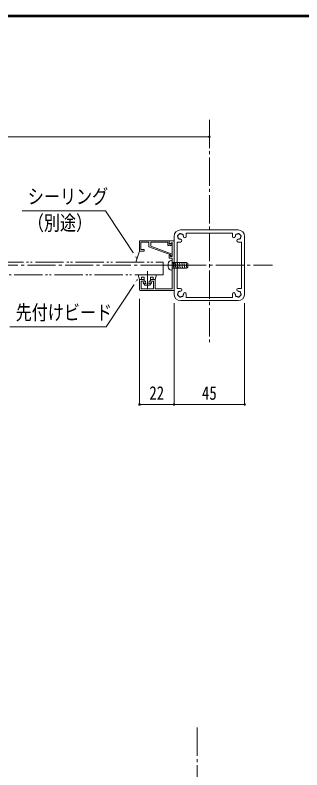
# Model space of a CAD drawing. Units: millimetres at full size; details may follow other scales. Extents: x -3501 to 3497, y -1129 to 1133.
# Drawn here: x -1665 to -1299, y 172 to 1133 of the extents above; entities that cross this region are included whole.
import ezdxf
from ezdxf.enums import TextEntityAlignment as Align

# ---------------------------------------------------------------- set-up
doc = ezdxf.new("R2010")
doc.units = ezdxf.units.MM
doc.header["$LTSCALE"] = 4
doc.header["$PDMODE"] = 32
doc.header["$PDSIZE"] = 2
for name, pattern in [('CHAIN2', [12, 9, -1, 1, -1]), ('DASHED1', [1.8, 1.2, -0.6]), ('DASHED2', [3, 2, -1]), ('DOUBLE_CHAIN2', [12.8, 9, -1, 0.6, -0.6, 0.6, -1])]:
    doc.linetypes.add(name, pattern=pattern)
for name, color, linetype, lineweight in [('0-0_0', 7, 'Continuous', 18), ('0-1_1手摺寸法', 3, 'Continuous', 18), ('0-2_2A', 1, 'DOUBLE_CHAIN2', 18), ('0-5_3中心線', 2, 'CHAIN2', 18), ('0-6_41ｱﾙﾐ', 6, 'Continuous', 18), ('0-7_42ｱﾙﾐ部品', 6, 'Continuous', 18), ('0-8_51破線ｱﾙﾐ', 3, 'DASHED1', 18), ('0-9_6ﾊｯﾁﾝｸﾞ', 4, 'Continuous', 9), ('0-B_CYAN', 3, 'Continuous', 18), ('0-F_WAKU', 7, 'Continuous', 18)]:
    doc.layers.add(name, color=color, linetype=linetype, lineweight=lineweight)
doc.styles.add('ＭＳ ゴシック', font='')
doc.styles.get('ＭＳ ゴシック').set_extended_font_data('MS Gothic')

msp = doc.modelspace()

# ---------------------------------------------------------------- linework, layer by layer
at = {"layer": '0-0_0'}
for points in [[(-1509.559, 823.803), (-1549.651, 884.008), (-1655.735, 884.008)], [(-1508.636, 796.525), (-1548.728, 736.32), (-1671.249, 736.32)]]:
    msp.add_lwpolyline(points, dxfattribs=at)
at = {"layer": '0-1_1手摺寸法'}
for p, q in [((-1417.245, 978.287), (-2017.245, 978.287)), ((-2012.645, 978.287), (-1421.845, 978.287)), ((-1417.245, 976.821), (-1417.245, 978.287)), ((-1506.245, 772.053), (-1506.245, 637.296)), ((-1462.245, 766.453), (-1462.245, 637.296)), ((-1462.245, 766.453), (-1462.245, 637.296)), ((-1372.245, 766.453), (-1372.245, 637.296)), ((-1506.245, 637.296), (-1462.245, 637.296)), ((-1466.845, 637.296), (-1501.645, 637.296)), ((-1372.245, 637.296), (-1462.245, 637.296)), ((-1457.645, 637.296), (-1376.845, 637.296))]:
    msp.add_line(p, q, dxfattribs=at)
for p in [(-1417.245, 978.287), (-1506.245, 637.296), (-1462.245, 637.296), (-1372.245, 637.296)]:
    msp.add_point(p, dxfattribs=at)
at = {"layer": '0-2_2A'}
msp.add_line((-1476.245, 802.553), (-1690.087, 802.553), dxfattribs=at)
msp.add_lwpolyline([(-1690.087, 818.553), (-1476.245, 818.553), (-1476.245, 802.553)], dxfattribs=at)
at = {"layer": '0-5_3中心線'}
for p, q in [((-1417.245, 999.904), (-1417.245, 716.562)), ((-2129.121, 814.553), (-1336.631, 814.553)), ((-1432.943, 225.758), (-1432.943, -842.622))]:
    msp.add_line(p, q, dxfattribs=at)
at = {"layer": '0-6_41ｱﾙﾐ'}
for p, q in [((-1506.245, 845.553), (-1468.645, 845.553)), ((-1506.245, 832.553), (-1506.245, 845.553)), ((-1504.645, 843.953), (-1494.245, 843.953)), ((-1504.645, 834.553), (-1504.645, 843.953)), ((-1494.245, 838.028), (-1494.245, 843.953)), ((-1494.245, 838.028), (-1466.245, 827.7)), ((-1491.845, 843.953), (-1470.245, 843.953)), ((-1491.845, 838.848), (-1491.845, 843.953)), ((-1491.845, 838.848), (-1464.645, 828.816)), ((-1470.245, 840.906), (-1470.245, 843.953)), ((-1468.645, 845.553), (-1468.645, 841.553)), ((-1462.245, 845.553), (-1468.645, 845.553)), ((-1468.645, 841.553), (-1464.645, 843.553)), ((-1466.645, 840.764), (-1468.509, 839.832)), ((-1466.645, 839.164), (-1466.645, 840.764)), ((-1464.645, 825.553), (-1464.645, 843.553)), ((-1462.245, 845.553), (-1462.245, 782.553)), ((-1500.245, 832.553), (-1506.245, 832.553)), ((-1500.245, 834.553), (-1504.645, 834.553)), ((-1500.245, 832.553), (-1500.245, 834.553)), ((-1468.645, 827.553), (-1468.645, 823.553)), ((-1466.645, 827.553), (-1468.645, 827.553)), ((-1466.645, 827.553), (-1466.645, 825.553)), ((-1466.245, 826.753), (-1466.245, 827.7)), ((-1464.645, 828.816), (-1464.645, 826.753)), ((-1468.645, 823.553), (-1464.645, 823.553)), ((-1464.645, 825.553), (-1466.645, 825.553)), ((-1464.645, 823.553), (-1464.645, 814.653)), ((-1464.231, 814.391), (-1464.645, 814.653)), ((-1464.231, 813.715), (-1464.645, 813.453)), ((-1464.645, 813.453), (-1464.645, 784.553)), ((-1500.245, 796.553), (-1506.245, 796.553)), ((-1506.245, 796.553), (-1506.245, 783.553)), ((-1500.245, 796.553), (-1500.245, 794.553)), ((-1492.245, 796.553), (-1486.245, 796.553)), ((-1492.245, 796.553), (-1492.245, 794.553)), ((-1486.245, 796.553), (-1486.245, 784.553)), ((-1464.245, 782.553), (-1505.245, 782.553)), ((-1462.245, 782.553), (-1505.245, 782.553)), ((-1488.245, 784.553), (-1504.245, 784.553)), ((-1464.645, 784.553), (-1486.245, 784.553))]:
    msp.add_line(p, q, dxfattribs=at)
at = {"layer": '0-6_41ｱﾙﾐ', "linetype": 'DASHED2'}
for p, q in [((-1468.645, 841.553), (-1468.645, 845.553)), ((-1467.361, 842.195), (-1468.645, 841.553))]:
    msp.add_line(p, q, dxfattribs=at)
at = {"layer": '0-6_41ｱﾙﾐ'}
for points in [[(-1500.245, 794.553), (-1504.245, 794.553), (-1504.245, 784.553)], [(-1492.245, 794.553), (-1488.245, 794.553), (-1488.245, 784.553)]]:
    msp.add_lwpolyline(points, dxfattribs=at)
for centre, radius, start, end in [((-1469.045, 840.906), 1.2, 180, 296.565), ((-1466.645, 840.764), 1.6, 0, 116.565), ((-1466.645, 840.764), 1.6, 270, 0), ((-1465.445, 826.753), 0.8, 180, 0), ((-1464.445, 814.053), 0.4, 302.334, 57.666), ((-1505.245, 783.553), 1, 180, 270)]:
    msp.add_arc(centre, radius, start, end, dxfattribs=at)
at = {"layer": '0-7_42ｱﾙﾐ部品'}
for p, q in [((-1453.845, 859.553), (-1380.645, 859.553)), ((-1446.845, 855.553), (-1387.645, 855.553)), ((-1446.845, 855.553), (-1446.845, 851.153)), ((-1387.645, 855.553), (-1387.645, 851.153)), ((-1462.245, 851.153), (-1462.245, 777.953)), ((-1372.245, 851.153), (-1372.245, 777.953)), ((-1453.845, 844.153), (-1458.245, 844.153)), ((-1458.245, 844.153), (-1458.245, 784.953)), ((-1380.645, 844.153), (-1376.245, 844.153)), ((-1376.245, 844.153), (-1376.245, 784.953)), ((-1453.845, 784.953), (-1458.245, 784.953)), ((-1380.645, 784.953), (-1376.245, 784.953)), ((-1453.845, 769.553), (-1380.645, 769.553)), ((-1446.845, 773.553), (-1446.845, 777.953))]:
    msp.add_line(p, q, dxfattribs=at)
msp.add_lwpolyline([(-1446.845, 773.553), (-1387.645, 773.553), (-1387.645, 777.953)], dxfattribs=at)
for centre, radius, start, end in [((-1453.845, 851.153), 8.4, 90, 180), ((-1380.645, 851.153), 8.4, 0, 90), ((-1456.743, 851.93), 1, 165, 232.976), ((-1456.743, 851.93), 1, 97.024, 165), ((-1453.845, 851.153), 3.5, 180.359, 195), ((-1453.845, 851.153), 3.5, 195, 209.641), ((-1455.966, 849.032), 1, 157.024, 225), ((-1453.845, 851.153), 3.5, 135, 149.641), ((-1455.966, 849.032), 1, 225, 292.976), ((-1453.845, 851.153), 3.5, 120.359, 135), ((-1454.622, 854.051), 1, 105, 172.976), ((-1453.845, 851.153), 3.5, 240.359, 255), ((-1454.622, 854.051), 1, 37.024, 105), ((-1453.845, 851.153), 3.5, 255, 270), ((-1453.845, 845.903), 1.75, 270, 90), ((-1453.845, 851.153), 3.5, 75, 89.641), ((-1453.845, 851.153), 3.5, 60.359, 75), ((-1451.724, 853.274), 1, 45, 112.976), ((-1451.724, 853.274), 1, 337.024, 45), ((-1453.845, 851.153), 3.5, 15, 29.641), ((-1453.845, 851.153), 3.5, 0.359, 15), ((-1448.595, 851.153), 1.75, 180, 0), ((-1385.895, 851.153), 1.75, 180, 0), ((-1380.645, 851.153), 3.5, 165, 179.641), ((-1380.645, 851.153), 3.5, 150.359, 165), ((-1382.766, 853.274), 1, 135, 202.976), ((-1382.766, 853.274), 1, 67.024, 135), ((-1380.645, 845.903), 1.75, 90, 270), ((-1380.645, 851.153), 3.5, 105, 119.641), ((-1380.645, 851.153), 3.5, 90.359, 105), ((-1379.869, 854.051), 1, 75, 142.976), ((-1380.645, 851.153), 3.5, 270, 285), ((-1380.645, 851.153), 3.5, 285, 299.641), ((-1379.869, 854.051), 1, 7.024, 75), ((-1378.524, 849.032), 1, 247.024, 315), ((-1380.645, 851.153), 3.5, 45, 59.641), ((-1380.645, 851.153), 3.5, 30.359, 45), ((-1378.524, 849.032), 1, 315, 22.976), ((-1377.748, 851.93), 1, 15, 82.976), ((-1380.645, 851.153), 3.5, 330.359, 345), ((-1380.645, 851.153), 3.5, 345, 359.641), ((-1377.748, 851.93), 1, 307.024, 15), ((-1453.845, 777.953), 3.5, 165, 179.641), ((-1453.845, 777.953), 3.5, 150.359, 165), ((-1455.966, 780.074), 1, 135, 202.976), ((-1455.966, 780.074), 1, 67.024, 135), ((-1453.845, 777.953), 3.5, 105, 119.641), ((-1453.845, 777.953), 3.5, 90, 105), ((-1453.845, 783.203), 1.75, 270, 90), ((-1448.595, 777.953), 1.75, 0, 180), ((-1385.895, 777.953), 1.75, 0, 180), ((-1380.645, 783.203), 1.75, 90, 270), ((-1380.645, 777.953), 3.5, 75, 90), ((-1380.645, 777.953), 3.5, 60.359, 75), ((-1378.524, 780.074), 1, 45, 112.976), ((-1378.524, 780.074), 1, 337.024, 45), ((-1380.645, 777.953), 3.5, 15, 29.641), ((-1380.645, 777.953), 3.5, 0.359, 15), ((-1453.845, 777.953), 8.4, 180, 270), ((-1456.743, 777.176), 1, 127.024, 195), ((-1456.743, 777.176), 1, 195, 262.976), ((-1453.845, 777.953), 3.5, 210.359, 225), ((-1453.845, 777.953), 3.5, 225, 239.641), ((-1454.622, 775.055), 1, 187.024, 255), ((-1454.622, 775.055), 1, 255, 322.976), ((-1453.845, 777.953), 3.5, 270.359, 285), ((-1453.845, 777.953), 3.5, 285, 299.641), ((-1451.724, 775.832), 1, 247.024, 315), ((-1451.724, 775.832), 1, 315, 22.976), ((-1453.845, 777.953), 3.5, 330.359, 345), ((-1453.845, 777.953), 3.5, 345, 359.641), ((-1380.645, 777.953), 3.5, 180.359, 195), ((-1380.645, 777.953), 3.5, 195, 209.641), ((-1382.766, 775.832), 1, 157.024, 225), ((-1382.766, 775.832), 1, 225, 292.976), ((-1380.645, 777.953), 3.5, 240.359, 255), ((-1380.645, 777.953), 3.5, 255, 269.641), ((-1379.869, 775.055), 1, 217.024, 285), ((-1380.645, 777.953), 8.4, 270, 0), ((-1379.869, 775.055), 1, 285, 352.976), ((-1380.645, 777.953), 3.5, 300.359, 315), ((-1380.645, 777.953), 3.5, 315, 329.641), ((-1377.748, 777.176), 1, 277.024, 345), ((-1377.748, 777.176), 1, 345, 52.976)]:
    msp.add_arc(centre, radius, start, end, dxfattribs=at)
at = {"layer": '0-8_51破線ｱﾙﾐ'}
msp.add_line((-1476.631, 814.553), (-1438.323, 814.553), dxfattribs=at)
at = {"layer": '0-9_6ﾊｯﾁﾝｸﾞ'}
for p, q in [((-1465.645, 820.553), (-1465.045, 820.553)), ((-1464.645, 808.953), (-1464.645, 820.153)), ((-1464.645, 818.053), (-1446.645, 818.053)), ((-1462.52, 810.553), (-1463.458, 818.553)), ((-1462.52, 810.553), (-1463.458, 818.553)), ((-1459.885, 810.553), (-1460.824, 818.553)), ((-1459.885, 810.553), (-1460.824, 818.553)), ((-1457.066, 810.553), (-1458.004, 818.553)), ((-1457.066, 810.553), (-1458.004, 818.553)), ((-1454.247, 810.553), (-1455.185, 818.553)), ((-1454.247, 810.553), (-1455.185, 818.553)), ((-1451.428, 810.553), (-1452.366, 818.553)), ((-1451.428, 810.553), (-1452.366, 818.553)), ((-1448.608, 810.553), (-1449.547, 818.553)), ((-1448.608, 810.553), (-1449.547, 818.553)), ((-1445.789, 810.553), (-1446.728, 818.553)), ((-1445.789, 810.553), (-1446.728, 818.553)), ((-1446.645, 818.053), (-1444.645, 817.224)), ((-1444.645, 811.882), (-1444.645, 817.224)), ((-1469.645, 812.553), (-1469.645, 816.553)), ((-1465.645, 808.553), (-1465.045, 808.553)), ((-1464.645, 811.053), (-1446.645, 811.053)), ((-1446.645, 811.053), (-1444.645, 811.882))]:
    msp.add_line(p, q, dxfattribs=at)
for centre, radius, start, end in [((-1465.645, 816.553), 4, 90, 180), ((-1465.045, 820.153), 0.4, 0, 90), ((-1465.645, 812.553), 4, 180, 270), ((-1465.045, 808.953), 0.4, 270, 0)]:
    msp.add_arc(centre, radius, start, end, dxfattribs=at)
at = {"layer": '0-B_CYAN', "color": 4, "lineweight": 9}
msp.add_line((-1506.245, 832.553), (-1511.058, 818.553), dxfattribs=at)
at = {"layer": '0-B_CYAN'}
for p, q in [((-1507.845, 802.553), (-1484.645, 802.553)), ((-1507.845, 802.553), (-1506.245, 796.553)), ((-1503.645, 799.553), (-1500.245, 799.553)), ((-1503.645, 799.553), (-1503.645, 796.553)), ((-1500.245, 799.553), (-1500.245, 794.153)), ((-1496.245, 807.282), (-1496.245, 785.555)), ((-1492.245, 799.553), (-1488.845, 799.553)), ((-1492.245, 799.553), (-1492.245, 794.153)), ((-1488.845, 799.553), (-1488.845, 796.553)), ((-1484.645, 802.553), (-1486.245, 796.553)), ((-1506.245, 796.553), (-1503.645, 796.553)), ((-1499.245, 789.153), (-1501.397, 792.09)), ((-1501.025, 792.528), (-1498.245, 791.153)), ((-1500.245, 794.153), (-1498.745, 794.153)), ((-1499.245, 789.153), (-1493.245, 789.153)), ((-1498.245, 791.153), (-1498.745, 794.153)), ((-1494.245, 791.153), (-1493.745, 794.153)), ((-1494.245, 791.153), (-1491.466, 792.528)), ((-1493.745, 794.153), (-1492.245, 794.153)), ((-1493.245, 789.153), (-1491.094, 792.09)), ((-1488.845, 796.553), (-1486.245, 796.553))]:
    msp.add_line(p, q, dxfattribs=at)
for centre, start, end in [((-1501.145, 792.253), 66.371, 212.905), ((-1491.345, 792.253), 327.095, 113.629)]:
    msp.add_arc(centre, 0.3, start, end, dxfattribs=at)
at = {"layer": '0-F_WAKU'}
for p, q in [((-298.604, 1133.2), (-3501.004, 1133.2)), ((-299.204, 1132.6), (-3500.404, 1132.6)), ((-299.804, 1132), (-3499.804, 1132)), ((-300.404, 1131.4), (-3499.204, 1131.4)), ((-301.004, 1130.8), (-3498.604, 1130.8))]:
    msp.add_line(p, q, dxfattribs=at)

# ---------------------------------------------------------------- texts
at = {"layer": '0-0_0', "style": 'ＭＳ ゴシック', "width": 0.8}
for s, p in [('シーリング', (-1648.519, 887.151)), ('（別途）', (-1648.519, 853.475)), ('先付けビード', (-1664.033, 739.463))]:
    msp.add_text(s, height=18.77, dxfattribs=at).set_placement(p, align=Align.BOTTOM_LEFT)
at = {"layer": '0-1_1手摺寸法', "color": 7, "style": 'ＭＳ ゴシック', "width": 0.8}
for s, p in [('22', (-1493.666, 638.115)), ('45', (-1426.666, 638.115))]:
    msp.add_text(s, height=17.27, dxfattribs=at).set_placement(p, align=Align.BOTTOM_LEFT)

# ---------------------------------------------------------------- next in the draw order: wipeouts: each hides what was drawn before it
for points in [[(-1515.082, 829.59), (-1512.769, 831.13), (-1509.559, 823.803), (-1509.559, 823.803)], [(-1511.846, 789.198), (-1514.159, 790.738), (-1508.636, 796.525), (-1508.636, 796.525)]]:
    msp.add_wipeout(points)

doc.saveas('drawing.dxf')
